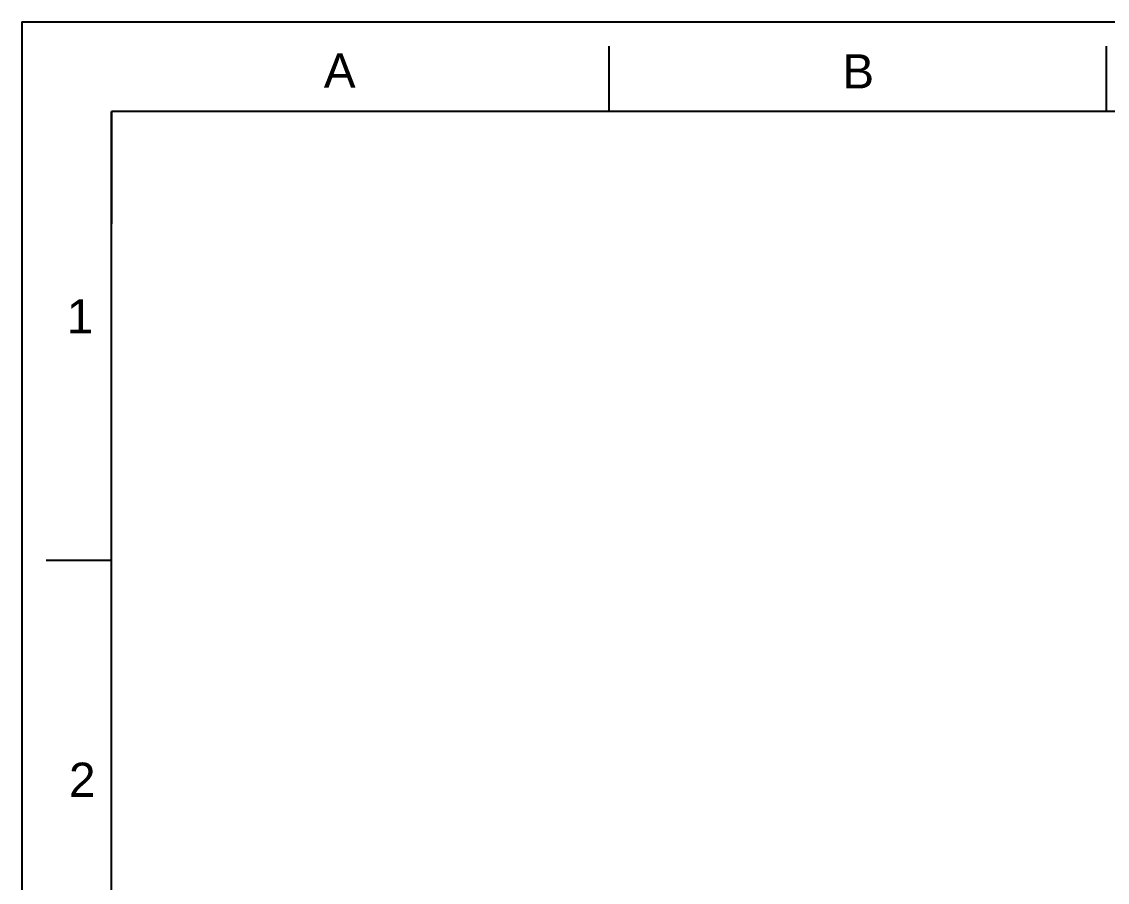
# Model space of a CAD drawing. Header units: millimetres. Extents: x 8455 to 9049, y -103 to 737.
# Drawn here: x 8455.3 to 8697, y 545 to 736.6 of the extents above; entities that cross this region are included whole.
import ezdxf

# ---------------------------------------------------------------- set-up
doc = ezdxf.new("R2010")
doc.units = ezdxf.units.MM
doc.layers.add('FORM', color=7, linetype='Continuous')
doc.styles.get("Standard").update_dxf_attribs({"font": 'arial.ttf'})

msp = doc.modelspace()

# ---------------------------------------------------------------- linework, layer by layer
at = {"layer": 'FORM', "color": 7, "linetype": 'Continuous'}
for p, q in [((8455.25, 736.62), (9049.25, 736.62)), ((8455.25, 736.62), (8455.25, -103.38)), ((8586.05, 716.62), (8586.05, 731.15)), ((8696.85, 716.62), (8696.85, 731.15)), ((9029.25, 716.62), (8475.25, 716.62)), ((8475.25, 616.62), (8460.72, 616.62))]:
    msp.add_line(p, q, dxfattribs=at)
at = {"layer": 'FORM', "linetype": 'Continuous'}
msp.add_line((8475.25, -83.38), (8475.25, 716.62), dxfattribs=at)
at = {"layer": 'FORM'}
msp.add_line((8475.25, 716.62), (8475.25, 691.62), dxfattribs=at)

# ---------------------------------------------------------------- texts
at = {"layer": 'FORM', "char_height": 7.62, "attachment_point": 5}
for s, width, insert in [('A', 10, (8526.07, 725.73)), ('B', 10, (8641.52, 725.56)), ('1', 50, (8468.25, 671.02)), ('2', 50, (8468.73, 567.82))]:
    msp.add_mtext_dynamic_manual_height_columns(s, width=width, gutter_width=12.5, heights=[0], dxfattribs=dict(at, insert=insert))

doc.saveas('drawing.dxf')
